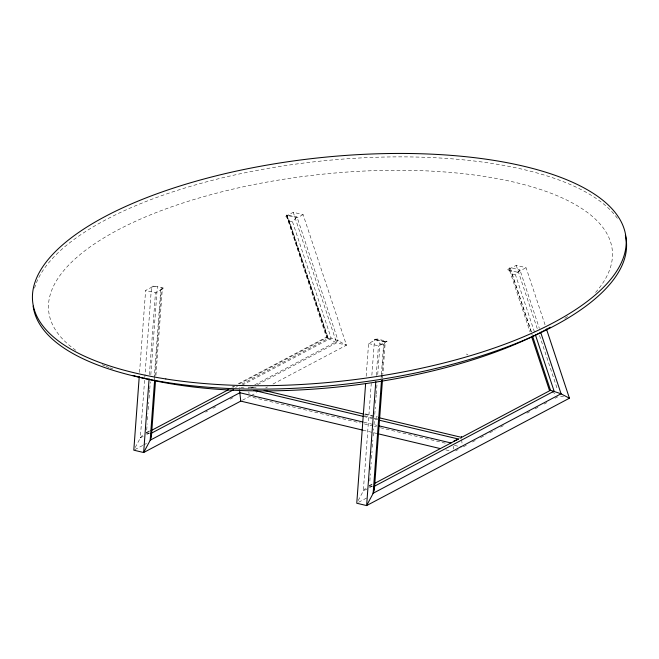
<?xml version="1.0" encoding="UTF-8"?>
<svg xmlns="http://www.w3.org/2000/svg" width="659" height="659" viewBox="0 0 659 659"><rect width="100%" height="100%" fill="white"/><g stroke="black" fill="none" stroke-linecap="round" stroke-linejoin="round"><path stroke-width="0.49" stroke-dasharray="3.29 2.47" d="M139.56 372.36L145.623 290.446L151.479 287.349A4.176 1.573 -6.2 0 1 156.908 286.566L164.058 288.255L155.475 292.794L145.623 290.446M143.151 436.365L140.334 437.856L151.554 286.294A3.946 0.75 4.2 0 1 153.819 286.212L154.346 286.237A4.218 0.799 4.2 0 1 156.438 286.476L156.908 286.566M153.786 286.624L153.819 286.212M149.412 374.707L155.475 292.794M149.189 433.704L146.504 433.07L147.179 423.852M147.484 419.758L147.937 413.613M148.242 409.519L148.777 402.352M149.074 398.258L149.684 390.062M149.758 389.041L150.293 381.874M150.82 374.707L157.336 286.657M154.173 378.628L160.92 287.505A4.251 0.807 4.2 0 1 162.369 288.148A3.97 0.75 4.2 0 1 161.406 288.642L154.733 378.768M155.928 375.259L162.369 288.247M366.165 376.264L368.595 343.504L377.179 338.965L387.022 341.304L378.447 345.851L368.595 343.504M372.442 486.07L363.307 490.914L371.264 383.406M371.865 375.218L374.526 339.352L377.179 338.965M376.248 375.539L378.447 345.851M369.847 481.004L370.383 473.837M370.679 469.743L371.215 462.569M371.519 458.475L372.047 451.308M372.351 447.214L372.879 440.047M373.183 435.953L373.711 428.787M374.015 424.684L374.469 418.547M374.773 414.445L375.309 407.278M375.614 403.184L376.215 394.996M376.289 393.967L376.973 384.757M377.731 374.518L380.004 343.8L377.228 340.489L374.526 339.352L385.235 341.947L382.928 373.917M381.083 378.439L381.314 375.366M381.388 374.345L383.587 344.649L385.276 342.145M381.792 376.536L384.37 341.692L387.022 341.304M382.624 378.019L382.846 374.946M254.769 384.84L338.108 340.719L296.97 216.877L286.838 214.867L286.508 215.724L326.46 337.251L328.256 338.38L242.01 384.04M135.219 447.527L140.425 437.807M358.191 500.576L363.397 490.864M140.334 437.856L143.398 434.166M363.307 490.914L366.363 487.215M338.108 340.719L331.131 338.075L292.505 221.778L296.632 217.198M534.465 332.012L515.47 274.836L519.943 269.926L539.359 328.38M507.644 269.893L510.091 267.587L519.943 269.926L517.496 272.241L507.644 269.893L516.228 265.355L526.08 267.694L545.166 325.159M242.166 385.177L331.131 338.075L326.46 337.251M285.627 216.333L293.255 212.297L303.107 214.645L346.461 345.159L272.035 384.559M303.107 214.645L297.258 217.742L286.632 215.271L327.375 337.91L328.256 338.38L287.406 215.394M146.347 432.477L149.988 430.549M231.877 387.195L233.698 386.232M238.245 383.826L326.502 337.103M146.504 433.07L150.137 431.143M232.932 387.311L234.752 386.347M239.299 383.942L327.556 337.227L288.922 220.93L286.632 217.363M146.776 434.446L149.494 433.004M235.658 387.401L237.471 386.438M250.247 387.237L248.435 388.192L248.13 387.253M134.708 449.693L142.896 445.36M143.802 444.883L146.537 443.433M205.649 412.139L207.47 411.175M212.923 408.292L215.65 406.842M230.205 399.14L232.932 397.698M251.12 388.069L252.941 387.105M257.488 384.699L336.609 342.812L346.461 345.159L338.018 340.769M242.479 400.202L249.349 396.57L360.407 422.996M251.161 395.606L256.606 392.723M265.684 387.92L267.496 386.957M517.496 272.241L526.08 267.694M369.312 485.526L372.038 484.085M369.032 486.07L372.195 484.678M358.587 502.265L367.664 497.463M455.6 450.913L458.178 449.545M463.376 446.794L467 444.874M472.454 441.991L475.172 440.55M480.617 437.667L486.062 434.783M489.695 432.864L495.14 429.981M500.585 427.098L503.311 425.656M526.903 413.168L529.63 411.727M535.075 408.844L538.708 406.916M544.153 404.033L546.871 402.591M555.043 398.275L557.769 396.833M288.922 220.93L292.505 221.778M531.451 331.897L510.091 267.587L509.481 269.836L510.873 272.851L511.895 273.987L515.47 274.836M375.309 339.41L384.938 341.708M380.004 343.8L383.587 344.649M560.57 396.1L563.519 396.809M253.163 387.228L256.17 387.945M365.292 413.91L377.31 416.768M250.148 387.072L254.135 388.019M364.822 414.363L376.791 417.205M364.501 415.804L373.505 417.954M374.51 418.185L377.508 418.902M459.554 438.424L461.555 438.902M244.036 388.011L239.052 386.825L239.233 387.945M363.702 416.488L377.665 419.808M363.925 422.254L376.932 425.352M364.411 423.943L373.414 426.093M374.419 426.324L376.421 426.801M380.416 427.757L446.456 443.466M454.463 445.377L461.465 447.041M362.837 430.154L376.841 433.49M445.879 449.916L449.883 450.871M369.468 486.12L372.154 486.762M551.978 391.924L557.044 394.552M328.166 338.429L336.609 342.812L293.255 212.297M466.374 353.99L467.972 354.946M516.228 265.355L537.258 328.66M539.523 335.48L557.638 390.021M511.895 273.987L532.175 335.036M509.605 270.412L530.001 331.823M286.838 214.867L327.787 338.133M461.654 439.833L462.165 444.487M453.277 446.234L453.581 449.026M248.838 391.916L249.044 393.777M75.736 350.258A283.444 106.61 -6.2 0 1 319.31 174.544A283.444 106.61 -6.2 0 1 594.072 294.12M567.539 316.534A283.444 106.61 -6.2 0 1 564.293 318.709M112.829 368.982A283.444 106.61 -6.2 0 1 109.929 367.887M108.966 367.516A283.444 106.61 -6.2 0 1 106.14 366.388M105.209 366.009A283.444 106.61 -6.2 0 1 100.654 364.073M34.581 288.156A298.387 112.236 -6.2 0 1 311.691 162.089A298.387 112.236 -6.2 0 1 618.686 220.238"/><path stroke-width="0.99" d="M139.255 376.454L133.802 450.171L143.654 452.519L150.277 440.154L151.282 437.337L151.24 435.031M540.652 332.284L561.081 393.777L373.151 493.253L374.353 489.736L374.024 487.685M149.107 378.801L143.654 452.519L240.766 401.109L362.837 430.154M154.659 379.798L150.186 440.204L239.86 392.731L362.928 422.015M151.381 436.678L155.549 380.375M365.638 383.439L356.766 503.229L366.618 505.577L569.434 398.209L546.459 329.055M375.795 381.685L366.618 505.577L373.249 493.204M373.151 493.253L381.487 380.63M374.353 489.736L382.467 380.07M453.944 441.036L458.433 439.026L379.658 420.285M151.051 430.656L228.385 389.724M150.993 433.441L233.599 389.708M374.913 483.236L458.433 439.026M378.785 417.682L461.555 437.378L550.52 390.285L561.081 393.777M373.958 486.49L554.104 391.133L535.429 334.92M264.111 390.392L363.826 414.124M254.003 390.383L363.702 416.488M378.933 425.829L450.97 442.963M377.846 433.729L439.874 448.491M560.982 393.827L569.434 398.209M532.497 336.008L550.52 390.285L549.433 390.309L531.624 336.7M461.555 437.378L461.407 436.777L461.407 437.337M239.53 390.021L240.766 401.109M550.265 327.243A283.444 106.61 -6.2 0 1 548.403 328.281M547.571 328.742A283.444 106.61 -6.2 0 1 133.027 375.465M625.342 235.172A298.387 112.236 -6.2 0 1 350.382 383.604A298.387 112.236 -6.2 0 1 33.148 306.081M165.846 378.966A298.387 112.236 -6.2 0 0 625.679 248.657A298.387 112.236 -6.2 0 0 196.423 181.085A298.387 112.236 -6.2 0 0 165.846 378.966"/></g></svg>
